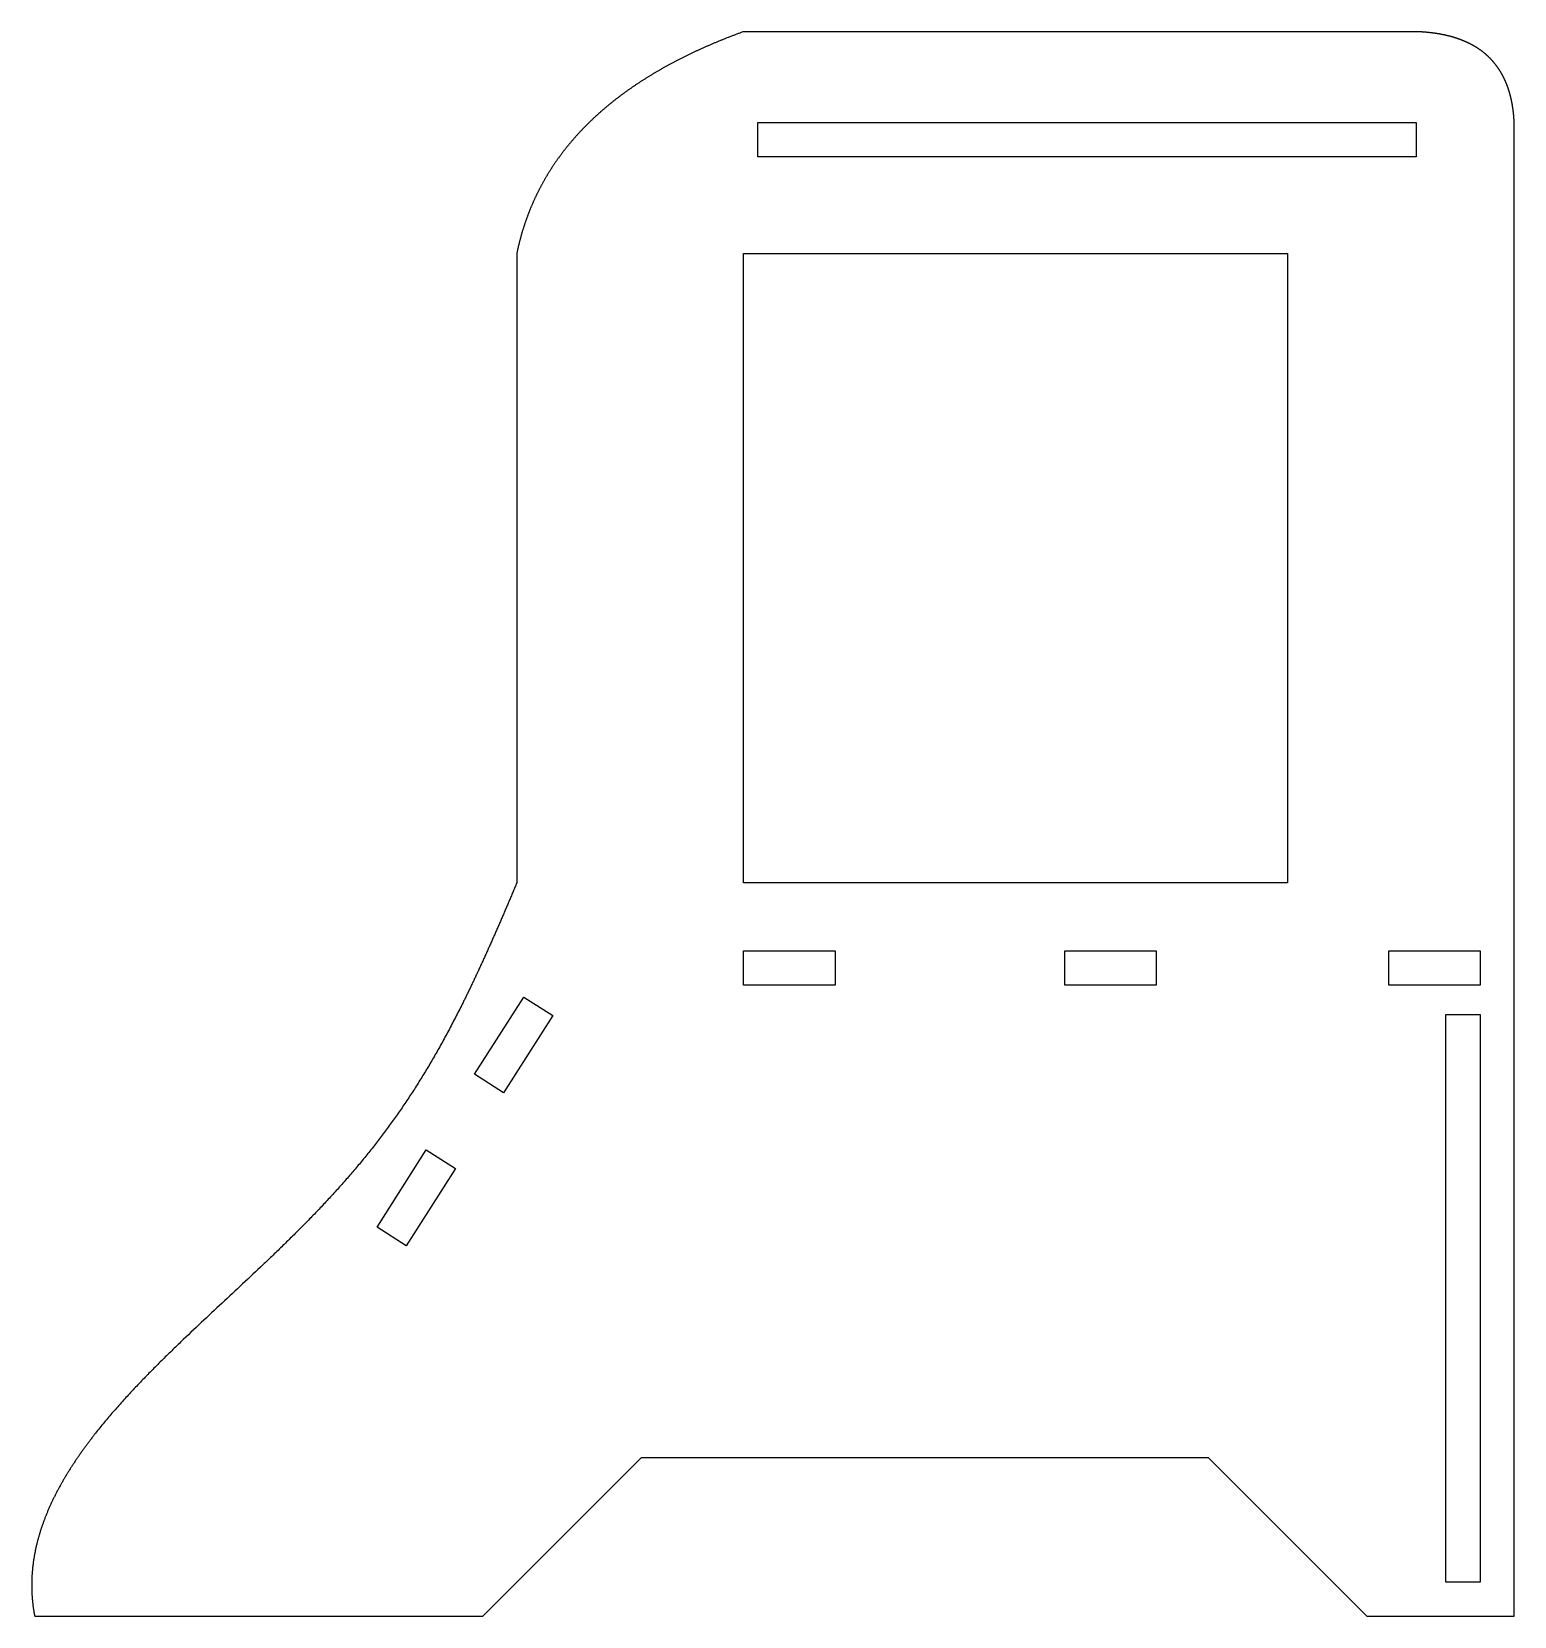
# Model space of a CAD drawing. Header units: millimetres. Extents: x -654 to 0, y 0 to 699.
import ezdxf

# ---------------------------------------------------------------- set-up
doc = ezdxf.new("R2010")
doc.units = ezdxf.units.MM

msp = doc.modelspace()

# ---------------------------------------------------------------- linework, layer by layer
for points in [[(-623.93, 83.1), (-624.41, 82.51), (-624.88, 81.92), (-625.35, 81.33), (-625.82, 80.73), (-626.05, 80.44), (-626.29, 80.14), (-626.52, 79.84), (-626.75, 79.54), (-626.98, 79.25), (-627.21, 78.95), (-627.44, 78.65), (-627.67, 78.35), (-627.9, 78.05), (-628.13, 77.75), (-628.35, 77.45), (-628.58, 77.15), (-628.8, 76.85), (-629.03, 76.55), (-629.25, 76.25), (-629.48, 75.95), (-629.7, 75.65), (-629.92, 75.35), (-630.14, 75.05), (-630.36, 74.75), (-630.58, 74.45), (-630.8, 74.15), (-631.02, 73.85), (-631.24, 73.54), (-631.46, 73.24), (-631.67, 72.94), (-631.89, 72.63), (-632.1, 72.33), (-632.32, 72.03), (-632.53, 71.72), (-632.75, 71.42), (-632.96, 71.12), (-633.17, 70.81), (-633.38, 70.51), (-633.59, 70.2), (-633.8, 69.9), (-634.01, 69.59), (-634.21, 69.29), (-634.42, 68.98), (-634.63, 68.67), (-634.83, 68.37), (-635.04, 68.06), (-635.24, 67.76), (-635.44, 67.45), (-635.64, 67.14), (-635.84, 66.83), (-636.04, 66.53), (-636.24, 66.22), (-636.44, 65.91), (-636.64, 65.6), (-636.84, 65.29), (-637.03, 64.98), (-637.23, 64.67), (-637.42, 64.36), (-637.62, 64.05), (-637.81, 63.74), (-638, 63.43), (-638.19, 63.12), (-638.38, 62.81), (-638.57, 62.5), (-638.76, 62.19), (-638.95, 61.88), (-639.13, 61.57), (-639.32, 61.26), (-639.5, 60.94), (-639.69, 60.63), (-639.87, 60.32), (-640.05, 60.01), (-640.23, 59.69), (-640.41, 59.38), (-640.59, 59.06), (-640.77, 58.75), (-640.95, 58.44), (-641.12, 58.12), (-641.3, 57.81), (-641.47, 57.49), (-641.65, 57.18), (-641.82, 56.86), (-641.99, 56.55), (-642.16, 56.23), (-642.33, 55.91), (-642.5, 55.6), (-642.66, 55.28), (-642.83, 54.96), (-643, 54.64), (-643.16, 54.33), (-643.32, 54.01), (-643.49, 53.69), (-643.65, 53.37), (-643.81, 53.05), (-643.97, 52.74), (-644.13, 52.42), (-644.28, 52.1), (-644.44, 51.78), (-644.59, 51.46), (-644.75, 51.14), (-644.9, 50.82), (-645.05, 50.5), (-645.2, 50.17), (-645.35, 49.85), (-645.5, 49.53), (-645.65, 49.21), (-645.8, 48.89), (-645.94, 48.57), (-646.09, 48.24), (-646.23, 47.92), (-646.37, 47.6), (-646.51, 47.27), (-646.65, 46.95), (-646.79, 46.63), (-646.93, 46.3), (-647.06, 45.98), (-647.2, 45.65), (-647.33, 45.33), (-647.47, 45), (-647.6, 44.68), (-647.73, 44.35), (-647.86, 44.02), (-647.98, 43.7), (-648.11, 43.37), (-648.24, 43.04), (-648.36, 42.72), (-648.49, 42.39), (-648.61, 42.06), (-648.73, 41.73), (-648.85, 41.41), (-648.97, 41.08), (-649.08, 40.75), (-649.2, 40.42), (-649.31, 40.09), (-649.43, 39.76), (-649.54, 39.43), (-649.65, 39.1), (-649.76, 38.77), (-649.87, 38.44), (-649.98, 38.11), (-650.08, 37.78), (-650.19, 37.45), (-650.29, 37.11), (-650.39, 36.78), (-650.49, 36.45), (-650.59, 36.12), (-650.69, 35.78), (-650.79, 35.45), (-650.88, 35.12), (-650.98, 34.78), (-651.07, 34.45), (-651.16, 34.11), (-651.25, 33.78), (-651.34, 33.45), (-651.43, 33.11), (-651.51, 32.78), (-651.6, 32.44), (-651.68, 32.1), (-651.76, 31.77), (-651.84, 31.43), (-651.92, 31.09), (-652, 30.76), (-652.07, 30.42), (-652.15, 30.08), (-652.22, 29.74), (-652.3, 29.41), (-652.37, 29.07), (-652.43, 28.73), (-652.5, 28.39), (-652.57, 28.05), (-652.63, 27.71), (-652.7, 27.37), (-652.76, 27.03), (-652.82, 26.69), (-652.88, 26.35), (-652.94, 26.01), (-652.99, 25.67), (-653.05, 25.33), (-653.1, 24.98), (-653.15, 24.64), (-653.2, 24.3), (-653.25, 23.96), (-653.29, 23.61), (-653.34, 23.27), (-653.38, 22.93), (-653.43, 22.58), (-653.47, 22.24), (-653.51, 21.9), (-653.54, 21.55), (-653.58, 21.21), (-653.61, 20.86), (-653.65, 20.52), (-653.68, 20.17), (-653.71, 19.82), (-653.74, 19.48), (-653.76, 19.13), (-653.79, 18.78), (-653.81, 18.44), (-653.83, 18.09), (-653.85, 17.74), (-653.87, 17.39), (-653.89, 17.05), (-653.9, 16.7), (-653.92, 16.35), (-653.93, 16), (-653.94, 15.65), (-653.95, 15.3), (-653.95, 14.95), (-653.96, 14.6), (-653.96, 14.25), (-653.96, 13.9), (-653.96, 13.55), (-653.96, 13.2), (-653.96, 12.85), (-653.95, 12.49), (-653.95, 12.14), (-653.94, 11.79), (-653.93, 11.44), (-653.92, 11.08), (-653.9, 10.73), (-653.89, 10.38), (-653.87, 10.02), (-653.85, 9.67), (-653.83, 9.31), (-653.81, 8.96), (-653.78, 8.6), (-653.75, 8.25), (-653.73, 7.89), (-653.7, 7.54), (-653.67, 7.18), (-653.63, 6.83), (-653.6, 6.47), (-653.56, 6.11), (-653.52, 5.75), (-653.48, 5.4), (-653.44, 5.04), (-653.39, 4.68), (-653.35, 4.32), (-653.3, 3.96), (-653.25, 3.6), (-653.19, 3.25), (-653.14, 2.89), (-653.08, 2.53), (-653.03, 2.17), (-652.97, 1.81), (-652.91, 1.45), (-652.84, 1.08), (-652.78, 0.72), (-652.71, 0.36), (-652.64, 0), (-455, 0), (-385, 70), (-135, 70), (-65, 0), (0, 0), (0, 657.6), (0, 657.76), (-0.01, 657.91), (-0.01, 658.07), (-0.02, 658.22), (-0.03, 658.37), (-0.03, 658.53), (-0.04, 658.68), (-0.04, 658.84), (-0.05, 658.99), (-0.06, 659.14), (-0.07, 659.29), (-0.07, 659.45), (-0.08, 659.6), (-0.09, 659.75), (-0.1, 659.9), (-0.11, 660.05), (-0.12, 660.2), (-0.13, 660.35), (-0.14, 660.5), (-0.15, 660.65), (-0.16, 660.8), (-0.17, 660.95), (-0.18, 661.1), (-0.19, 661.25), (-0.21, 661.4), (-0.22, 661.55), (-0.23, 661.7), (-0.24, 661.84), (-0.26, 661.99), (-0.27, 662.14), (-0.28, 662.29), (-0.3, 662.43), (-0.31, 662.58), (-0.33, 662.72), (-0.34, 662.87), (-0.36, 663.01), (-0.37, 663.16), (-0.39, 663.3), (-0.41, 663.45), (-0.42, 663.59), (-0.44, 663.74), (-0.46, 663.88), (-0.48, 664.02), (-0.49, 664.17), (-0.51, 664.31), (-0.53, 664.45), (-0.55, 664.59), (-0.57, 664.74), (-0.59, 664.88), (-0.61, 665.02), (-0.63, 665.16), (-0.65, 665.3), (-0.67, 665.44), (-0.69, 665.58), (-0.71, 665.72), (-0.73, 665.86), (-0.76, 666), (-0.78, 666.14), (-0.8, 666.28), (-0.82, 666.41), (-0.85, 666.55), (-0.87, 666.69), (-0.89, 666.83), (-0.92, 666.96), (-0.94, 667.1), (-0.97, 667.24), (-0.99, 667.37), (-1.02, 667.51), (-1.04, 667.64), (-1.07, 667.78), (-1.1, 667.92), (-1.12, 668.05), (-1.15, 668.18), (-1.18, 668.32), (-1.21, 668.45), (-1.23, 668.59), (-1.26, 668.72), (-1.29, 668.85), (-1.32, 668.98), (-1.35, 669.12), (-1.38, 669.25), (-1.41, 669.38), (-1.44, 669.51), (-1.47, 669.64), (-1.5, 669.77), (-1.53, 669.91), (-1.56, 670.04), (-1.59, 670.17), (-1.63, 670.3), (-1.66, 670.43), (-1.69, 670.55), (-1.72, 670.68), (-1.76, 670.81), (-1.79, 670.94), (-1.82, 671.07), (-1.86, 671.2), (-1.89, 671.32), (-1.93, 671.45), (-1.96, 671.58), (-2, 671.7), (-2.03, 671.83), (-2.07, 671.96), (-2.11, 672.08), (-2.14, 672.21), (-2.18, 672.33), (-2.22, 672.46), (-2.26, 672.58), (-2.29, 672.71), (-2.33, 672.83), (-2.37, 672.95), (-2.41, 673.08), (-2.45, 673.2), (-2.49, 673.32), (-2.53, 673.44), (-2.57, 673.57), (-2.61, 673.69), (-2.65, 673.81), (-2.69, 673.93), (-2.73, 674.05), (-2.77, 674.17), (-2.82, 674.29), (-2.86, 674.41), (-2.9, 674.53), (-2.94, 674.65), (-2.99, 674.77), (-3.03, 674.89), (-3.08, 675.01), (-3.12, 675.13), (-3.16, 675.25), (-3.21, 675.36), (-3.25, 675.48), (-3.3, 675.6), (-3.35, 675.72), (-3.39, 675.83), (-3.44, 675.95), (-3.49, 676.06), (-3.53, 676.18), (-3.58, 676.3), (-3.63, 676.41), (-3.68, 676.53), (-3.72, 676.64), (-3.77, 676.75), (-3.82, 676.87), (-3.87, 676.98), (-3.92, 677.1), (-3.97, 677.21), (-4.02, 677.32), (-4.07, 677.43), (-4.12, 677.55), (-4.17, 677.66), (-4.22, 677.77), (-4.28, 677.88), (-4.33, 677.99), (-4.38, 678.1), (-4.43, 678.21), (-4.49, 678.32), (-4.54, 678.43), (-4.59, 678.54), (-4.65, 678.65), (-4.7, 678.76), (-4.76, 678.87), (-4.81, 678.98), (-4.87, 679.09), (-4.92, 679.19), (-4.98, 679.3), (-5.03, 679.41), (-5.09, 679.52), (-5.15, 679.62), (-5.2, 679.73), (-5.26, 679.83), (-5.32, 679.94), (-5.38, 680.05), (-5.44, 680.15), (-5.49, 680.26), (-5.55, 680.36), (-5.61, 680.46), (-5.67, 680.57), (-5.73, 680.67), (-5.79, 680.78), (-5.85, 680.88), (-5.91, 680.98), (-5.97, 681.08), (-6.04, 681.19), (-6.1, 681.29), (-6.16, 681.39), (-6.22, 681.49), (-6.29, 681.59), (-6.35, 681.69), (-6.41, 681.79), (-6.48, 681.89), (-6.54, 681.99), (-6.6, 682.09), (-6.67, 682.19), (-6.73, 682.29), (-6.8, 682.39), (-6.86, 682.49), (-6.93, 682.59), (-7, 682.69), (-7.06, 682.78), (-7.13, 682.88), (-7.2, 682.98), (-7.26, 683.07), (-7.33, 683.17), (-7.4, 683.27), (-7.47, 683.36), (-7.54, 683.46), (-7.61, 683.55), (-7.67, 683.65), (-7.74, 683.74), (-7.81, 683.84), (-7.88, 683.93), (-7.96, 684.02), (-8.03, 684.12), (-8.1, 684.21), (-8.17, 684.3), (-8.24, 684.4), (-8.31, 684.49), (-8.39, 684.58), (-8.46, 684.67), (-8.53, 684.76), (-8.6, 684.86), (-8.68, 684.95), (-8.75, 685.04), (-8.83, 685.13), (-8.9, 685.22), (-8.98, 685.31), (-9.05, 685.4), (-9.13, 685.48), (-9.2, 685.57), (-9.28, 685.66), (-9.36, 685.75), (-9.43, 685.84), (-9.51, 685.93), (-9.59, 686.01), (-9.66, 686.1), (-9.74, 686.19), (-9.82, 686.27), (-9.9, 686.36), (-9.98, 686.45), (-10.06, 686.53), (-10.14, 686.62), (-10.22, 686.7), (-10.3, 686.79), (-10.38, 686.87), (-10.46, 686.95), (-10.54, 687.04), (-10.62, 687.12), (-10.7, 687.2), (-10.79, 687.29), (-10.87, 687.37), (-10.95, 687.45), (-11.03, 687.53), (-11.12, 687.62), (-11.2, 687.7), (-11.29, 687.78), (-11.37, 687.86), (-11.45, 687.94), (-11.54, 688.02), (-11.62, 688.1), (-11.71, 688.18), (-11.8, 688.26), (-11.88, 688.34), (-11.97, 688.42), (-12.06, 688.5), (-12.14, 688.57), (-12.23, 688.65), (-12.32, 688.73), (-12.41, 688.81), (-12.49, 688.88), (-12.58, 688.96), (-12.67, 689.04), (-12.76, 689.11), (-12.85, 689.19), (-12.94, 689.27), (-13.03, 689.34), (-13.12, 689.42), (-13.21, 689.49), (-13.3, 689.57), (-13.4, 689.64), (-13.49, 689.71), (-13.58, 689.79), (-13.67, 689.86), (-13.76, 689.93), (-13.86, 690.01), (-13.95, 690.08), (-14.05, 690.15), (-14.14, 690.22), (-14.23, 690.29), (-14.33, 690.36), (-14.42, 690.44), (-14.52, 690.51), (-14.61, 690.58), (-14.71, 690.65), (-14.81, 690.72), (-14.9, 690.79), (-15, 690.86), (-15.1, 690.92), (-15.19, 690.99), (-15.29, 691.06), (-15.39, 691.13), (-15.49, 691.2), (-15.59, 691.26), (-15.69, 691.33), (-15.79, 691.4), (-15.89, 691.46), (-15.99, 691.53), (-16.09, 691.6), (-16.19, 691.66), (-16.29, 691.73), (-16.39, 691.79), (-16.49, 691.86), (-16.59, 691.92), (-16.69, 691.99), (-16.8, 692.05), (-16.9, 692.11), (-17, 692.18), (-17.11, 692.24), (-17.21, 692.3), (-17.31, 692.37), (-17.42, 692.43), (-17.52, 692.49), (-17.63, 692.55), (-17.73, 692.61), (-17.84, 692.67), (-17.94, 692.73), (-18.05, 692.79), (-18.16, 692.85), (-18.26, 692.91), (-18.37, 692.97), (-18.48, 693.03), (-18.59, 693.09), (-18.69, 693.15), (-18.8, 693.21), (-18.91, 693.27), (-19.02, 693.32), (-19.13, 693.38), (-19.24, 693.44), (-19.35, 693.5), (-19.46, 693.55), (-19.57, 693.61), (-19.68, 693.66), (-19.79, 693.72), (-19.91, 693.78), (-20.02, 693.83), (-20.13, 693.89), (-20.24, 693.94), (-20.35, 693.99), (-20.47, 694.05), (-20.58, 694.1), (-20.69, 694.16), (-20.81, 694.21), (-20.92, 694.26), (-21.04, 694.31), (-21.15, 694.37), (-21.27, 694.42), (-21.38, 694.47), (-21.5, 694.52), (-21.62, 694.57), (-21.73, 694.62), (-21.85, 694.67), (-21.97, 694.72), (-22.08, 694.77), (-22.2, 694.82), (-22.32, 694.87), (-22.44, 694.92), (-22.56, 694.97), (-22.68, 695.02), (-22.8, 695.07), (-22.92, 695.11), (-23.04, 695.16), (-23.16, 695.21), (-23.28, 695.26), (-23.4, 695.3), (-23.52, 695.35), (-23.64, 695.39), (-23.76, 695.44), (-23.88, 695.49), (-24.01, 695.53), (-24.13, 695.58), (-24.25, 695.62), (-24.38, 695.66), (-24.5, 695.71), (-24.62, 695.75), (-24.75, 695.8), (-24.87, 695.84), (-25, 695.88), (-25.12, 695.92), (-25.25, 695.97), (-25.38, 696.01), (-25.5, 696.05), (-25.63, 696.09), (-25.76, 696.13), (-25.88, 696.17), (-26.01, 696.21), (-26.14, 696.25), (-26.27, 696.29), (-26.39, 696.33), (-26.52, 696.37), (-26.65, 696.41), (-26.78, 696.45), (-26.91, 696.49), (-27.04, 696.53), (-27.17, 696.56), (-27.3, 696.6), (-27.43, 696.64), (-27.57, 696.68), (-27.7, 696.71), (-27.83, 696.75), (-27.96, 696.79), (-28.09, 696.82), (-28.23, 696.86), (-28.36, 696.89), (-28.49, 696.93), (-28.63, 696.96), (-28.76, 697), (-28.9, 697.03), (-29.03, 697.06), (-29.17, 697.1), (-29.3, 697.13), (-29.44, 697.16), (-29.57, 697.2), (-29.71, 697.23), (-29.85, 697.26), (-29.98, 697.29), (-30.12, 697.32), (-30.26, 697.35), (-30.39, 697.39), (-30.53, 697.42), (-30.67, 697.45), (-30.81, 697.48), (-30.95, 697.51), (-31.09, 697.53), (-31.23, 697.56), (-31.37, 697.59), (-31.51, 697.62), (-31.65, 697.65), (-31.79, 697.68), (-31.93, 697.7), (-32.07, 697.73), (-32.22, 697.76), (-32.36, 697.79), (-32.5, 697.81), (-32.64, 697.84), (-32.79, 697.86), (-32.93, 697.89), (-33.07, 697.92), (-33.22, 697.94), (-33.36, 697.96), (-33.51, 697.99), (-33.65, 698.01), (-33.8, 698.04), (-33.94, 698.06), (-34.09, 698.08), (-34.24, 698.11), (-34.38, 698.13), (-34.53, 698.15), (-34.68, 698.17), (-34.82, 698.2), (-34.97, 698.22), (-35.12, 698.24), (-35.27, 698.26), (-35.42, 698.28), (-35.57, 698.3), (-35.72, 698.32), (-35.87, 698.34), (-36.02, 698.36), (-36.17, 698.38), (-36.32, 698.4), (-36.47, 698.42), (-36.62, 698.43), (-36.77, 698.45), (-36.92, 698.47), (-37.08, 698.49), (-37.23, 698.5), (-37.38, 698.52), (-37.53, 698.54), (-37.69, 698.55), (-37.84, 698.57), (-38, 698.58), (-38.15, 698.6), (-38.3, 698.61), (-38.46, 698.63), (-38.62, 698.64), (-38.77, 698.66), (-38.93, 698.67), (-39.08, 698.69), (-39.24, 698.7), (-39.4, 698.71), (-39.55, 698.72), (-39.71, 698.74), (-39.87, 698.75), (-40.03, 698.76), (-40.19, 698.77), (-40.35, 698.78), (-40.5, 698.79), (-40.66, 698.8), (-40.82, 698.81), (-40.98, 698.82), (-41.14, 698.83), (-41.3, 698.84), (-41.47, 698.85), (-41.63, 698.86), (-41.79, 698.87), (-41.95, 698.88), (-42.11, 698.89), (-42.28, 698.89), (-42.44, 698.9), (-42.6, 698.91), (-42.77, 698.92), (-42.93, 698.92), (-43.09, 698.93), (-43.26, 698.93), (-340, 698.93), (-340.33, 698.81), (-340.67, 698.69), (-341.01, 698.57), (-341.34, 698.44), (-341.68, 698.32), (-342.01, 698.2), (-342.34, 698.07), (-342.68, 697.95), (-343.01, 697.82), (-343.34, 697.7), (-343.67, 697.57), (-344, 697.45), (-344.33, 697.32), (-344.66, 697.2), (-344.99, 697.07), (-345.32, 696.94), (-345.65, 696.82), (-345.97, 696.69), (-346.3, 696.56), (-346.63, 696.43), (-346.95, 696.31), (-347.28, 696.18), (-347.6, 696.05), (-347.92, 695.92), (-348.25, 695.79), (-348.57, 695.66), (-348.89, 695.53), (-349.21, 695.4), (-349.54, 695.27), (-349.86, 695.14), (-350.18, 695.01), (-350.5, 694.88), (-350.81, 694.75), (-351.13, 694.62), (-351.45, 694.49), (-351.77, 694.36), (-352.08, 694.22), (-352.4, 694.09), (-352.72, 693.96), (-353.03, 693.83), (-353.35, 693.69), (-353.66, 693.56), (-353.97, 693.43), (-354.29, 693.29), (-354.6, 693.16), (-354.91, 693.02), (-355.22, 692.89), (-355.53, 692.75), (-355.84, 692.62), (-356.15, 692.48), (-356.46, 692.35), (-356.77, 692.21), (-357.08, 692.07), (-357.38, 691.94), (-357.69, 691.8), (-358, 691.66), (-358.3, 691.53), (-358.61, 691.39), (-358.91, 691.25), (-359.22, 691.11), (-359.52, 690.97), (-359.82, 690.83), (-360.13, 690.7), (-360.43, 690.56), (-360.73, 690.42), (-361.03, 690.28), (-361.33, 690.14), (-361.63, 690), (-361.93, 689.86), (-362.23, 689.71), (-362.52, 689.57), (-362.82, 689.43), (-363.12, 689.29), (-363.41, 689.15), (-363.71, 689.01), (-364.01, 688.86), (-364.3, 688.72), (-364.59, 688.58), (-364.89, 688.43), (-365.18, 688.29), (-365.47, 688.15), (-365.76, 688), (-366.06, 687.86), (-366.35, 687.71), (-366.64, 687.57), (-366.93, 687.42), (-367.22, 687.28), (-367.5, 687.13), (-367.79, 686.98), (-368.08, 686.84), (-368.37, 686.69), (-368.65, 686.54), (-368.94, 686.4), (-369.22, 686.25), (-369.51, 686.1), (-369.79, 685.95), (-370.08, 685.81), (-370.36, 685.66), (-370.64, 685.51), (-370.92, 685.36), (-371.2, 685.21), (-371.48, 685.06), (-371.76, 684.91), (-372.04, 684.76), (-372.32, 684.61), (-372.6, 684.46), (-372.88, 684.31), (-373.16, 684.16), (-373.43, 684.01), (-373.71, 683.86), (-373.99, 683.7), (-374.26, 683.55), (-374.54, 683.4), (-374.81, 683.25), (-375.08, 683.09), (-375.36, 682.94), (-375.63, 682.79), (-375.9, 682.63), (-376.17, 682.48), (-376.44, 682.32), (-376.71, 682.17), (-376.98, 682.01), (-377.25, 681.86), (-377.52, 681.7), (-377.79, 681.55), (-378.06, 681.39), (-378.32, 681.23), (-378.59, 681.08), (-378.86, 680.92), (-379.12, 680.76), (-379.39, 680.61), (-379.65, 680.45), (-379.91, 680.29), (-380.18, 680.13), (-380.44, 679.97), (-380.7, 679.82), (-380.96, 679.66), (-381.22, 679.5), (-381.48, 679.34), (-381.74, 679.18), (-382, 679.02), (-382.26, 678.86), (-382.52, 678.7), (-382.78, 678.54), (-383.03, 678.38), (-383.29, 678.21), (-383.55, 678.05), (-383.8, 677.89), (-384.06, 677.73), (-384.31, 677.57), (-384.56, 677.4), (-384.82, 677.24), (-385.07, 677.08), (-385.32, 676.91), (-385.57, 676.75), (-385.82, 676.59), (-386.07, 676.42), (-386.32, 676.26), (-386.57, 676.09), (-386.82, 675.93), (-387.07, 675.76), (-387.32, 675.6), (-387.57, 675.43), (-387.81, 675.26), (-388.06, 675.1), (-388.3, 674.93), (-388.55, 674.76), (-388.79, 674.6), (-389.04, 674.43), (-389.28, 674.26), (-389.52, 674.09), (-389.76, 673.92), (-390.01, 673.76), (-390.25, 673.59), (-390.49, 673.42), (-390.73, 673.25), (-390.97, 673.08), (-391.2, 672.91), (-391.44, 672.74), (-391.68, 672.57), (-391.92, 672.4), (-392.15, 672.23), (-392.39, 672.05), (-392.63, 671.88), (-392.86, 671.71), (-393.09, 671.54), (-393.33, 671.37), (-393.56, 671.19), (-393.79, 671.02), (-394.03, 670.85), (-394.26, 670.67), (-394.49, 670.5), (-394.72, 670.33), (-394.95, 670.15), (-395.18, 669.98), (-395.41, 669.8), (-395.64, 669.63), (-395.86, 669.45), (-396.09, 669.28), (-396.32, 669.1), (-396.54, 668.93), (-396.77, 668.75), (-396.99, 668.57), (-397.22, 668.4), (-397.44, 668.22), (-397.66, 668.04), (-397.89, 667.86), (-398.11, 667.69), (-398.33, 667.51), (-398.55, 667.33), (-398.77, 667.15), (-398.99, 666.97), (-399.21, 666.79), (-399.43, 666.61), (-399.65, 666.43), (-399.87, 666.25), (-400.08, 666.07), (-400.3, 665.89), (-400.52, 665.71), (-400.73, 665.53), (-400.95, 665.35), (-401.16, 665.16), (-401.37, 664.98), (-401.59, 664.8), (-401.8, 664.62), (-402.01, 664.43), (-402.22, 664.25), (-402.44, 664.07), (-402.65, 663.88), (-402.86, 663.7), (-403.07, 663.52), (-403.27, 663.33), (-403.48, 663.15), (-403.69, 662.96), (-403.9, 662.78), (-404.1, 662.59), (-404.31, 662.41), (-404.52, 662.22), (-404.72, 662.03), (-404.93, 661.85), (-405.13, 661.66), (-405.33, 661.47), (-405.54, 661.29), (-405.74, 661.1), (-405.94, 660.91), (-406.14, 660.72), (-406.34, 660.53), (-406.54, 660.34), (-406.74, 660.16), (-406.94, 659.97), (-407.14, 659.78), (-407.34, 659.59), (-407.53, 659.4), (-407.73, 659.21), (-407.93, 659.02), (-408.12, 658.82), (-408.32, 658.63), (-408.51, 658.44), (-408.7, 658.25), (-408.9, 658.06), (-409.09, 657.87), (-409.28, 657.67), (-409.47, 657.48), (-409.67, 657.29), (-409.86, 657.09), (-410.05, 656.9), (-410.24, 656.71), (-410.43, 656.51), (-410.61, 656.32), (-410.8, 656.12), (-410.99, 655.93), (-411.18, 655.73), (-411.36, 655.54), (-411.55, 655.34), (-411.73, 655.15), (-411.92, 654.95), (-412.1, 654.75), (-412.28, 654.56), (-412.47, 654.36), (-412.65, 654.16), (-412.83, 653.96), (-413.01, 653.77), (-413.19, 653.57), (-413.37, 653.37), (-413.55, 653.17), (-413.73, 652.97), (-413.91, 652.77), (-414.09, 652.57), (-414.27, 652.37), (-414.44, 652.17), (-414.62, 651.97), (-414.79, 651.77), (-414.97, 651.57), (-415.14, 651.37), (-415.32, 651.17), (-415.49, 650.97), (-415.66, 650.77), (-415.84, 650.56), (-416.01, 650.36), (-416.18, 650.16), (-416.35, 649.96), (-416.52, 649.75), (-416.69, 649.55), (-416.86, 649.35), (-417.03, 649.14), (-417.2, 648.94), (-417.36, 648.73), (-417.53, 648.53), (-417.7, 648.32), (-417.86, 648.12), (-418.03, 647.91), (-418.19, 647.71), (-418.36, 647.5), (-418.52, 647.29), (-418.68, 647.09), (-418.84, 646.88), (-419.01, 646.67), (-419.17, 646.46), (-419.33, 646.26), (-419.49, 646.05), (-419.65, 645.84), (-419.81, 645.63), (-419.97, 645.42), (-420.12, 645.21), (-420.28, 645), (-420.44, 644.79), (-420.59, 644.58), (-420.75, 644.37), (-420.91, 644.16), (-421.06, 643.95), (-421.21, 643.74), (-421.37, 643.53), (-421.52, 643.32), (-421.67, 643.11), (-421.83, 642.9), (-421.98, 642.68), (-422.13, 642.47), (-422.28, 642.26), (-422.43, 642.04), (-422.58, 641.83), (-422.73, 641.62), (-422.87, 641.4), (-423.02, 641.19), (-423.17, 640.97), (-423.31, 640.76), (-423.46, 640.54), (-423.61, 640.33), (-423.75, 640.11), (-423.89, 639.9), (-424.04, 639.68), (-424.18, 639.47), (-424.32, 639.25), (-424.47, 639.03), (-424.61, 638.81), (-424.75, 638.6), (-424.89, 638.38), (-425.03, 638.16), (-425.17, 637.94), (-425.31, 637.72), (-425.44, 637.51), (-425.58, 637.29), (-425.72, 637.07), (-425.85, 636.85), (-425.99, 636.63), (-426.13, 636.41), (-426.26, 636.19), (-426.39, 635.97), (-426.53, 635.75), (-426.66, 635.52), (-426.79, 635.3), (-426.93, 635.08), (-427.06, 634.86), (-427.19, 634.64), (-427.32, 634.41), (-427.45, 634.19), (-427.58, 633.97), (-427.71, 633.74), (-427.83, 633.52), (-427.96, 633.3), (-428.09, 633.07), (-428.22, 632.85), (-428.34, 632.62), (-428.47, 632.4), (-428.59, 632.17), (-428.72, 631.95), (-428.84, 631.72), (-428.96, 631.5), (-429.08, 631.27), (-429.21, 631.04), (-429.33, 630.82), (-429.45, 630.59), (-429.57, 630.36), (-429.69, 630.13), (-429.81, 629.91), (-429.93, 629.68), (-430.05, 629.45), (-430.16, 629.22), (-430.28, 628.99), (-430.4, 628.76), (-430.51, 628.53), (-430.63, 628.3), (-430.74, 628.07), (-430.86, 627.84), (-430.97, 627.61), (-431.08, 627.38), (-431.2, 627.15), (-431.31, 626.92), (-431.42, 626.69), (-431.53, 626.45), (-431.64, 626.22), (-431.75, 625.99), (-431.86, 625.76), (-431.97, 625.52), (-432.08, 625.29), (-432.19, 625.06), (-432.29, 624.82), (-432.4, 624.59), (-432.51, 624.36), (-432.61, 624.12), (-432.72, 623.89), (-432.82, 623.65), (-432.92, 623.41), (-433.03, 623.18), (-433.13, 622.94), (-433.23, 622.71), (-433.33, 622.47), (-433.43, 622.23), (-433.54, 622), (-433.63, 621.76), (-433.73, 621.52), (-433.83, 621.28), (-433.93, 621.05), (-434.03, 620.81), (-434.13, 620.57), (-434.22, 620.33), (-434.32, 620.09), (-434.41, 619.85), (-434.51, 619.61), (-434.6, 619.37), (-434.7, 619.13), (-434.79, 618.89), (-434.88, 618.65), (-434.98, 618.41), (-435.07, 618.17), (-435.16, 617.93), (-435.25, 617.68), (-435.34, 617.44), (-435.43, 617.2), (-435.52, 616.96), (-435.61, 616.71), (-435.69, 616.47), (-435.78, 616.23), (-435.87, 615.98), (-435.95, 615.74), (-436.04, 615.49), (-436.12, 615.25), (-436.21, 615), (-436.29, 614.76), (-436.38, 614.51), (-436.46, 614.27), (-436.54, 614.02), (-436.62, 613.78), (-436.7, 613.53), (-436.78, 613.28), (-436.86, 613.04), (-436.94, 612.79), (-437.02, 612.54), (-437.1, 612.29), (-437.18, 612.05), (-437.26, 611.8), (-437.33, 611.55), (-437.41, 611.3), (-437.48, 611.05), (-437.56, 610.8), (-437.63, 610.55), (-437.71, 610.3), (-437.78, 610.05), (-437.85, 609.8), (-437.93, 609.55), (-438, 609.3), (-438.07, 609.05), (-438.14, 608.8), (-438.21, 608.54), (-438.28, 608.29), (-438.35, 608.04), (-438.42, 607.79), (-438.48, 607.53), (-438.55, 607.28), (-438.62, 607.03), (-438.68, 606.77), (-438.75, 606.52), (-438.81, 606.27), (-438.88, 606.01), (-438.94, 605.76), (-439.01, 605.5), (-439.07, 605.25), (-439.13, 604.99), (-439.19, 604.74), (-439.25, 604.48), (-439.32, 604.22), (-439.38, 603.97), (-439.43, 603.71), (-439.49, 603.45), (-439.55, 603.19), (-439.61, 602.94), (-439.67, 602.68), (-439.72, 602.42), (-439.78, 602.16), (-439.84, 601.9), (-439.89, 601.64), (-439.95, 601.38), (-440, 601.12), (-440, 323.51), (-440.2, 323.03), (-440.4, 322.55), (-440.6, 322.08), (-440.8, 321.61), (-441, 321.13), (-441.2, 320.66), (-441.4, 320.19), (-441.6, 319.72), (-441.79, 319.25), (-441.99, 318.78), (-442.19, 318.32), (-442.39, 317.85), (-442.58, 317.38), (-442.78, 316.92), (-442.98, 316.46), (-443.17, 315.99), (-443.37, 315.53), (-443.57, 315.07), (-443.76, 314.61), (-443.96, 314.15), (-444.15, 313.69), (-444.35, 313.24), (-444.54, 312.78), (-444.74, 312.32), (-444.93, 311.87), (-445.13, 311.42), (-445.32, 310.96), (-445.52, 310.51), (-445.71, 310.06), (-445.9, 309.61), (-446.1, 309.16), (-446.29, 308.71), (-446.48, 308.26), (-446.68, 307.82), (-446.87, 307.37), (-447.06, 306.92), (-447.25, 306.48), (-447.45, 306.04), (-447.64, 305.59), (-447.83, 305.15), (-448.02, 304.71), (-448.21, 304.27), (-448.41, 303.83), (-448.6, 303.39), (-448.79, 302.96), (-448.98, 302.52), (-449.17, 302.08), (-449.36, 301.65), (-449.55, 301.21), (-449.74, 300.78), (-449.93, 300.35), (-450.12, 299.91), (-450.31, 299.48), (-450.5, 299.05), (-450.69, 298.62), (-450.88, 298.19), (-451.07, 297.77), (-451.26, 297.34), (-451.45, 296.91), (-451.64, 296.49), (-451.83, 296.06), (-452.02, 295.64), (-452.21, 295.21), (-452.4, 294.79), (-452.59, 294.37), (-452.78, 293.95), (-452.96, 293.53), (-453.15, 293.11), (-453.34, 292.69), (-453.53, 292.27), (-453.72, 291.86), (-453.91, 291.44), (-454.1, 291.02), (-454.28, 290.61), (-454.47, 290.2), (-454.66, 289.78), (-454.85, 289.37), (-455.04, 288.96), (-455.22, 288.55), (-455.41, 288.14), (-455.6, 287.73), (-455.79, 287.32), (-455.98, 286.91), (-456.16, 286.5), (-456.35, 286.1), (-456.54, 285.69), (-456.73, 285.29), (-456.91, 284.88), (-457.1, 284.48), (-457.29, 284.07), (-457.48, 283.67), (-457.66, 283.27), (-457.85, 282.87), (-458.04, 282.47), (-458.23, 282.07), (-458.41, 281.67), (-458.6, 281.27), (-458.79, 280.88), (-458.98, 280.48), (-459.16, 280.08), (-459.35, 279.69), (-459.54, 279.29), (-459.73, 278.9), (-459.92, 278.51), (-460.1, 278.12), (-460.29, 277.72), (-460.48, 277.33), (-460.67, 276.94), (-460.85, 276.55), (-461.04, 276.16), (-461.23, 275.78), (-461.42, 275.39), (-461.6, 275), (-461.79, 274.62), (-461.98, 274.23), (-462.17, 273.84), (-462.36, 273.46), (-462.54, 273.08), (-462.73, 272.69), (-462.92, 272.31), (-463.11, 271.93), (-463.3, 271.55), (-463.67, 270.79), (-464.05, 270.03), (-464.43, 269.28), (-464.8, 268.53), (-465.18, 267.78), (-465.56, 267.03), (-465.94, 266.28), (-466.32, 265.54), (-466.7, 264.8), (-467.08, 264.07), (-467.45, 263.33), (-467.84, 262.6), (-468.22, 261.87), (-468.6, 261.14), (-468.98, 260.42), (-469.36, 259.69), (-469.74, 258.97), (-470.13, 258.25), (-470.51, 257.54), (-470.89, 256.83), (-471.28, 256.11), (-471.66, 255.4), (-472.05, 254.7), (-472.43, 253.99), (-472.82, 253.29), (-473.21, 252.59), (-473.6, 251.89), (-473.98, 251.2), (-474.37, 250.5), (-474.76, 249.81), (-475.15, 249.12), (-475.55, 248.44), (-475.94, 247.75), (-476.33, 247.07), (-476.72, 246.39), (-477.12, 245.71), (-477.51, 245.03), (-477.91, 244.36), (-478.31, 243.68), (-478.7, 243.01), (-479.1, 242.34), (-479.5, 241.68), (-479.9, 241.01), (-480.3, 240.35), (-480.7, 239.69), (-481.1, 239.03), (-481.51, 238.37), (-481.91, 237.71), (-482.32, 237.06), (-482.72, 236.41), (-483.13, 235.76), (-483.54, 235.11), (-483.94, 234.46), (-484.35, 233.82), (-484.76, 233.17), (-485.17, 232.53), (-485.59, 231.89), (-486, 231.25), (-486.41, 230.62), (-486.83, 229.98), (-487.25, 229.35), (-487.66, 228.72), (-488.08, 228.09), (-488.5, 227.46), (-488.92, 226.83), (-489.34, 226.21), (-489.76, 225.59), (-490.19, 224.96), (-490.61, 224.34), (-491.04, 223.72), (-491.46, 223.11), (-491.89, 222.49), (-492.32, 221.88), (-492.75, 221.26), (-493.18, 220.65), (-493.61, 220.04), (-494.04, 219.43), (-494.48, 218.83), (-494.91, 218.22), (-495.35, 217.62), (-495.78, 217.01), (-496.22, 216.41), (-496.66, 215.81), (-497.1, 215.21), (-497.55, 214.62), (-497.99, 214.02), (-498.43, 213.42), (-498.88, 212.83), (-499.32, 212.24), (-499.77, 211.65), (-500.22, 211.06), (-500.67, 210.47), (-501.12, 209.88), (-501.57, 209.29), (-502.03, 208.71), (-502.48, 208.12), (-502.94, 207.54), (-503.39, 206.96), (-503.85, 206.38), (-504.31, 205.8), (-504.77, 205.22), (-505.23, 204.64), (-505.7, 204.07), (-506.16, 203.49), (-506.62, 202.92), (-507.09, 202.35), (-507.56, 201.77), (-508.03, 201.2), (-508.5, 200.63), (-508.97, 200.06), (-509.44, 199.49), (-509.91, 198.93), (-510.39, 198.36), (-510.86, 197.8), (-511.34, 197.23), (-511.82, 196.67), (-512.3, 196.11), (-512.78, 195.54), (-513.26, 194.98), (-513.74, 194.42), (-514.23, 193.86), (-514.71, 193.31), (-515.2, 192.75), (-515.69, 192.19), (-516.18, 191.64), (-516.67, 191.08), (-517.16, 190.53), (-517.65, 189.97), (-518.14, 189.42), (-518.64, 188.87), (-519.14, 188.32), (-519.63, 187.77), (-520.13, 187.22), (-520.63, 186.67), (-521.13, 186.12), (-521.63, 185.57), (-522.14, 185.02), (-522.64, 184.48), (-523.14, 183.93), (-523.65, 183.38), (-524.16, 182.84), (-524.67, 182.29), (-525.18, 181.75), (-525.69, 181.21), (-526.2, 180.67), (-526.71, 180.12), (-527.23, 179.58), (-527.74, 179.04), (-528.26, 178.5), (-528.77, 177.96), (-529.29, 177.42), (-529.81, 176.88), (-530.33, 176.34), (-530.85, 175.81), (-531.38, 175.27), (-531.9, 174.73), (-532.43, 174.19), (-532.95, 173.66), (-533.48, 173.12), (-534.01, 172.59), (-534.54, 172.05), (-535.07, 171.52), (-535.6, 170.98), (-536.13, 170.45), (-536.66, 169.91), (-537.19, 169.38), (-537.73, 168.85), (-538.26, 168.31), (-538.8, 167.78), (-539.34, 167.25), (-539.88, 166.72), (-540.42, 166.19), (-540.96, 165.66), (-541.5, 165.12), (-542.04, 164.59), (-542.58, 164.06), (-543.13, 163.53), (-543.67, 163), (-544.22, 162.47), (-544.76, 161.94), (-545.31, 161.41), (-545.86, 160.88), (-546.41, 160.35), (-546.96, 159.82), (-547.51, 159.29), (-548.06, 158.76), (-548.61, 158.24), (-549.16, 157.71), (-549.72, 157.18), (-550.27, 156.65), (-550.83, 156.12), (-551.38, 155.59), (-551.94, 155.06), (-552.49, 154.54), (-553.05, 154.01), (-554.17, 152.95), (-555.29, 151.89), (-556.41, 150.84), (-557.53, 149.78), (-558.66, 148.72), (-559.79, 147.66), (-560.92, 146.61), (-562.05, 145.55), (-563.19, 144.49), (-564.32, 143.43), (-565.46, 142.37), (-566.59, 141.31), (-567.73, 140.25), (-568.87, 139.19), (-570.02, 138.12), (-571.16, 137.06), (-572.3, 135.99), (-573.44, 134.93), (-574.59, 133.86), (-575.73, 132.79), (-576.87, 131.72), (-578.02, 130.65), (-579.16, 129.58), (-580.3, 128.5), (-581.44, 127.43), (-582.58, 126.35), (-583.72, 125.27), (-584.86, 124.19), (-586, 123.11), (-587.14, 122.02), (-588.27, 120.94), (-588.84, 120.39), (-589.4, 119.85), (-589.97, 119.31), (-590.53, 118.76), (-591.1, 118.21), (-591.66, 117.67), (-592.22, 117.12), (-592.79, 116.57), (-593.35, 116.03), (-593.91, 115.48), (-594.47, 114.93), (-595.03, 114.38), (-595.59, 113.83), (-596.15, 113.28), (-596.7, 112.73), (-597.26, 112.17), (-597.82, 111.62), (-598.37, 111.07), (-598.93, 110.51), (-599.48, 109.96), (-600.03, 109.41), (-600.58, 108.85), (-601.13, 108.29), (-601.68, 107.74), (-602.23, 107.18), (-602.78, 106.62), (-603.32, 106.06), (-603.87, 105.5), (-604.41, 104.94), (-604.96, 104.38), (-605.5, 103.82), (-606.04, 103.26), (-606.58, 102.69), (-607.11, 102.13), (-607.65, 101.57), (-608.18, 101), (-608.72, 100.44), (-609.25, 99.87), (-609.78, 99.3), (-610.31, 98.73), (-610.84, 98.16), (-611.36, 97.6), (-611.89, 97.02), (-612.41, 96.45), (-612.93, 95.88), (-613.45, 95.31), (-613.97, 94.74), (-614.49, 94.16), (-615, 93.59), (-615.51, 93.01), (-616.02, 92.44), (-616.53, 91.86), (-617.04, 91.28), (-617.55, 90.7), (-618.05, 90.12), (-618.55, 89.54), (-619.05, 88.96), (-619.55, 88.38), (-620.04, 87.79), (-620.54, 87.21), (-621.03, 86.63), (-621.52, 86.04), (-622.01, 85.45), (-622.49, 84.87), (-622.97, 84.28), (-623.45, 83.69)], [(-333.66, 658.93), (-43.26, 658.93), (-43.26, 643.73), (-333.66, 643.73)], [(-100, 601.12), (-100, 323.51), (-340, 323.51), (-340, 601.12)], [(-299.6, 278.31), (-340, 278.31), (-340, 293.51), (-299.6, 293.51)], [(-157.9, 278.31), (-198.3, 278.31), (-198.3, 293.51), (-157.9, 293.51)], [(-15, 278.31), (-55.4, 278.31), (-55.4, 293.51), (-15, 293.51)], [(-445.81, 230.92), (-458.63, 239.08), (-436.94, 273.16), (-424.11, 265)], [(-15, 15), (-30.2, 15), (-30.2, 265.4), (-15, 265.4)], [(-488.77, 163.43), (-501.59, 171.6), (-479.9, 205.68), (-467.07, 197.51)]]:
    msp.add_lwpolyline(points, close=True)

doc.saveas('drawing.dxf')
